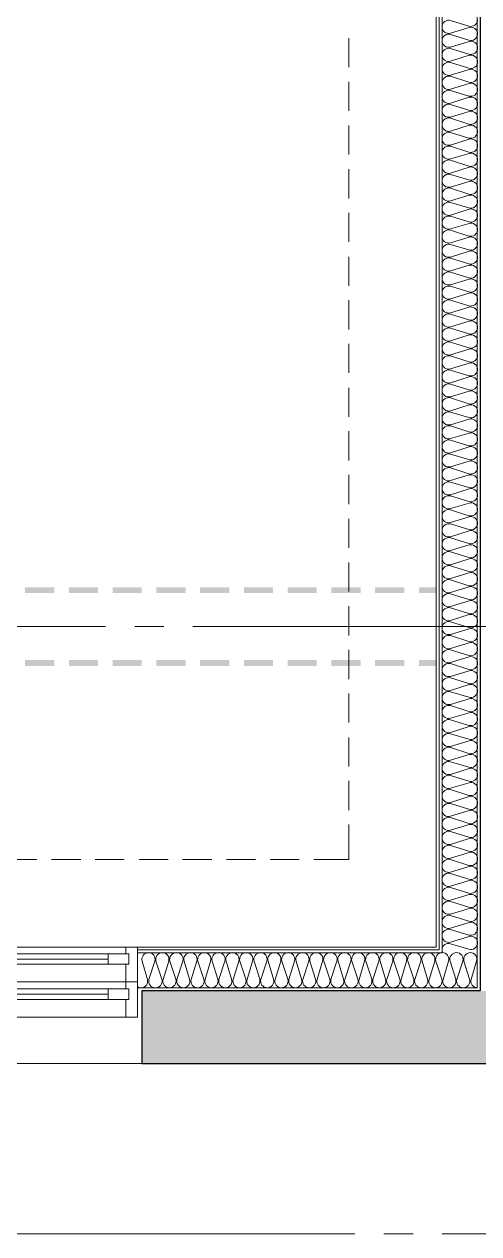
# Model space of a CAD drawing. Header units: millimetres. Extents: x 906 to 41302, y 848 to 28850.
# Drawn here: x 18616 to 20175, y 10452 to 14604 of the extents above; entities that cross this region are included whole.
import ezdxf

# ---------------------------------------------------------------- set-up
doc = ezdxf.new("R2010")
doc.units = ezdxf.units.MM
for name, color, linetype in [('PDF_A-ST-AXIS-CEN', 7, 'Continuous'), ('PDF_X-단위세대$및$주동평면도$A-FIN-INSL', 7, 'Continuous'), ('PDF_X-단위세대$및$주동평면도$A-FIN-INSL-HID', 7, 'Continuous'), ('PDF_X-단위세대$및$주동평면도$A-FLOR-FLIN-TYP', 7, 'Continuous'), ('PDF_X-단위세대$및$주동평면도$A-ST-AXIS-CEN', 7, 'Continuous'), ('PDF_X-단위세대$및$주동평면도$A-ST-AXIS-CEN-SUB', 7, 'Continuous'), ('PDF_X-단위세대$및$주동평면도$A-ST-CONC', 7, 'Continuous'), ('PDF_X-단위세대$및$주동평면도$A-WALL-DRY', 7, 'Continuous'), ('PDF_X-단위세대$및$주동평면도$A-WIN', 7, 'Continuous')]:
    doc.layers.add(name, color=color, linetype=linetype)
doc.layers.add('PDF_X-단위세대$및$주동평면도$A-FIN-INSL-HAT', color=7, linetype='Continuous', true_color=0x666666)
doc.layers.add('PDF_X-단위세대$및$주동평면도$S-ST-CONC-PAT1', color=7, linetype='Continuous', true_color=0xb7b7b7)

msp = doc.modelspace()

# ---------------------------------------------------------------- linework, layer by layer
at = {"layer": 'PDF_A-ST-AXIS-CEN', "lineweight": 5}
for points in [[(17119.6, 10452.1), (19749.6, 10452.1)], [(19849.1, 10452.1), (19949.6, 10452.1)], [(20049.1, 10452.1), (22679, 10452.1)]]:
    msp.add_lwpolyline(points, dxfattribs=at)
at = {"layer": 'PDF_X-단위세대$및$주동평면도$A-FIN-INSL', "lineweight": 5}
msp.add_lwpolyline([(19209.8, 17426.5), (19209.8, 17286.8), (20049.1, 17286.8), (20049.1, 11416.2), (19004.5, 11416.2), (19004.5, 11296.7), (20169.7, 11296.7), (20169.7, 17415.9), (19209.8, 17415.9)], dxfattribs=at)
at = {"layer": 'PDF_X-단위세대$및$주동평면도$A-FIN-INSL-HAT', "lineweight": 9}
for points in [[(20170.8, 14619.3, -0.501614), (20141.2, 14597.6), (20078.3, 14616.8, 0.501614), (20049.1, 14595, 0.501614), (20077.7, 14573.3), (20141.5, 14592.4, -0.501614), (20170.8, 14570.6, -0.501614), (20141.2, 14548.9), (20078.3, 14569.1, 0.501614), (20049.1, 14547.3, 0.501614), (20077.7, 14525.6), (20141.5, 14544.8, -0.501614), (20170.8, 14523, -0.501614), (20141.2, 14501.3), (20078.3, 14520.5, 0.501614), (20049.1, 14498.6, 0.501614), (20077.7, 14477), (20141.5, 14497.2, -0.501614), (20170.8, 14475.4, -0.501614), (20141.2, 14452.6), (20078.3, 14472.8, 0.501614), (20049.1, 14451, 0.501614), (20077.7, 14429.3), (20141.5, 14448.5, -0.501614), (20170.8, 14426.7, -0.501614), (20141.2, 14405), (20078.3, 14425.2, 0.501614), (20049.1, 14403.4, 0.501614), (20077.7, 14380.6), (20141.5, 14400.9, -0.501614), (20170.8, 14379.1, -0.501614), (20141.2, 14357.4), (20078.3, 14376.5, 0.501614), (20049.1, 14354.7, 0.501614), (20077.7, 14333), (20141.5, 14353.2, -0.501614), (20170.8, 14331.4, -0.501614), (20141.2, 14308.7), (20078.3, 14328.9, 0.501614), (20049.1, 14307.1, 0.501614), (20077.7, 14285.4), (20141.5, 14304.6, -0.501614), (20170.8, 14282.7, -0.501614), (20141.2, 14261.1), (20078.3, 14281.3, 0.501614), (20049.1, 14259.5, 0.501614), (20077.7, 14236.7), (20141.5, 14256.9, -0.501614), (20170.8, 14235.1, -0.501614), (20141.2, 14213.4), (20078.3, 14232.6, 0.501614), (20049.1, 14210.8, 0.501614), (20077.7, 14189.1), (20141.5, 14209.3, -0.501614), (20170.8, 14187.5, -0.501614), (20141.2, 14164.7), (20078.3, 14185, 0.501614), (20049.1, 14163.2, 0.501614), (20077.7, 14141.5), (20141.5, 14160.6, -0.501614), (20170.8, 14138.8, -0.501614), (20141.2, 14117.1), (20078.3, 14137.3, 0.501614), (20049.1, 14115.5, 0.501614), (20077.7, 14092.8), (20141.5, 14113, -0.501614), (20170.8, 14091.2, -0.501614), (20141.2, 14069.5), (20078.3, 14088.7, 0.501614), (20049.1, 14066.8, 0.501614), (20077.7, 14045.2), (20141.5, 14064.3, -0.501614), (20170.8, 14042.5, -0.501614), (20141.2, 14020.8), (20078.3, 14041, 0.501614), (20049.1, 14019.2, 0.501614), (20077.7, 13997.5), (20141.5, 14016.7, -0.501614), (20170.8, 13994.9, -0.501614), (20141.2, 13973.2), (20078.3, 13992.3, 0.501614), (20049.1, 13970.5, 0.501614), (20077.7, 13948.8), (20141.5, 13969.1, -0.501614), (20170.8, 13947.3, -0.501614), (20141.2, 13925.6), (20078.3, 13944.7, 0.501614), (20049.1, 13922.9, 0.501614), (20077.7, 13901.2), (20141.5, 13920.4, -0.501614), (20170.8, 13898.6, -0.501614), (20141.2, 13876.9), (20078.3, 13897.1, 0.501614), (20049.1, 13875.3, 0.501614), (20077.7, 13853.6), (20141.5, 13872.8, -0.501614), (20170.8, 13850.9, -0.501614), (20141.2, 13829.3), (20078.3, 13848.4, 0.501614), (20049.1, 13826.6, 0.501614), (20077.7, 13804.9), (20141.5, 13825.1, -0.501614), (20170.8, 13803.3, -0.501614), (20141.2, 13781.6), (20078.3, 13800.8, 0.501614), (20049.1, 13779, 0.501614), (20077.7, 13757.3), (20141.5, 13776.4, -0.501614), (20170.8, 13754.6, -0.501614), (20141.2, 13732.9), (20078.3, 13753.2, 0.501614), (20049.1, 13731.4, 0.501614), (20077.7, 13709.7), (20141.5, 13728.8, -0.501614), (20170.8, 13707, -0.501614), (20141.2, 13685.3), (20078.3, 13704.5, 0.501614), (20049.1, 13682.7, 0.501614), (20077.7, 13661), (20141.5, 13681.2, -0.501614), (20170.8, 13659.4, -0.501614), (20141.2, 13637.7), (20078.3, 13656.9, 0.501614), (20049.1, 13635, 0.501614), (20077.7, 13613.4), (20141.5, 13632.5, -0.501614), (20170.8, 13610.7, -0.501614), (20141.2, 13589), (20078.3, 13609.2, 0.501614), (20049.1, 13587.4, 0.501614), (20077.7, 13564.7), (20141.5, 13584.9, -0.501614), (20170.8, 13563.1, -0.501614), (20141.2, 13541.4), (20078.3, 13560.5, 0.501614), (20049.1, 13538.7, 0.501614), (20077.7, 13517), (20141.5, 13537.3, -0.501614), (20170.8, 13515.5, -0.501614), (20141.2, 13492.7), (20078.3, 13512.9, 0.501614), (20049.1, 13491.1, 0.501614), (20077.7, 13469.4), (20141.5, 13488.6, -0.501614), (20170.8, 13466.8, -0.501614), (20141.2, 13445.1), (20078.3, 13465.3, 0.501614), (20049.1, 13443.5, 0.501614), (20077.7, 13420.7), (20141.5, 13441, -0.501614), (20170.8, 13419.1, -0.501614), (20141.2, 13397.5), (20078.3, 13416.6, 0.501614), (20049.1, 13394.8, 0.501614), (20077.7, 13373.1), (20141.5, 13393.3, -0.501614), (20170.8, 13371.5, -0.501614), (20141.2, 13348.8), (20078.3, 13369, 0.501614), (20049.1, 13347.2, 0.501614), (20077.7, 13325.5), (20141.5, 13344.6, -0.501614), (20170.8, 13322.8, -0.501614), (20141.2, 13301.1), (20078.3, 13321.4, 0.501614), (20049.1, 13299.6, 0.501614), (20077.7, 13276.8), (20141.5, 13297, -0.501614), (20170.8, 13275.2, -0.501614), (20141.2, 13253.5), (20078.3, 13272.7, 0.501614), (20049.1, 13250.9, 0.501614), (20077.7, 13229.2), (20141.5, 13248.3, -0.501614), (20170.8, 13226.5, -0.501614), (20141.2, 13204.8), (20078.3, 13225.1, 0.501614), (20049.1, 13203.2, 0.501614), (20077.7, 13181.5), (20141.5, 13200.7, -0.501614), (20170.8, 13178.9, -0.501614), (20141.2, 13157.2), (20078.3, 13176.4, 0.501614), (20049.1, 13154.6, 0.501614), (20077.7, 13132.9), (20141.5, 13153.1, -0.501614), (20170.8, 13131.3, -0.501614), (20141.2, 13109.6), (20078.3, 13128.7, 0.501614), (20049.1, 13106.9, 0.501614), (20077.7, 13085.2), (20141.5, 13104.4, -0.501614), (20170.8, 13082.6, -0.501614), (20141.2, 13060.9), (20078.3, 13081.1, 0.501614), (20049.1, 13059.3, 0.501614), (20077.7, 13037.6), (20141.5, 13056.8, -0.501614), (20170.8, 13035, -0.501614), (20141.2, 13013.3), (20078.3, 13032.4, 0.501614), (20049.1, 13010.6, 0.501614), (20077.7, 12988.9), (20141.5, 13009.2, -0.501614), (20170.8, 12987.3, -0.501614), (20141.2, 12965.6), (20078.3, 12984.8, 0.501614), (20049.1, 12963, 0.501614), (20077.7, 12941.3), (20141.5, 12960.5, -0.501614), (20170.8, 12938.7, -0.501614), (20141.2, 12917), (20078.3, 12937.2, 0.501614), (20049.1, 12915.4, 0.501614), (20077.7, 12893.7), (20141.5, 12912.8, -0.501614), (20170.8, 12891, -0.501614), (20141.2, 12869.3), (20078.3, 12888.5, 0.501614), (20049.1, 12866.7, 0.501614), (20077.7, 12845), (20141.5, 12865.2, -0.501614), (20170.8, 12843.4, -0.501614), (20141.2, 12821.7), (20078.3, 12840.9, 0.501614), (20049.1, 12819.1, 0.501614), (20077.7, 12797.4), (20141.5, 12816.5, -0.501614), (20170.8, 12794.7, -0.501614), (20141.2, 12773), (20078.3, 12793.3, 0.501614), (20049.1, 12771.4, 0.501614), (20077.7, 12748.7), (20141.5, 12768.9, -0.501614), (20170.8, 12747.1, -0.501614), (20141.2, 12725.4), (20078.3, 12744.6, 0.501614), (20049.1, 12722.8, 0.501614), (20077.7, 12701.1), (20141.5, 12721.3, -0.501614), (20170.8, 12699.5, -0.501614), (20141.2, 12676.7), (20078.3, 12696.9, 0.501614), (20049.1, 12675.1, 0.501614), (20077.7, 12653.4), (20141.5, 12672.6, -0.501614), (20170.8, 12650.8, -0.501614), (20141.2, 12629.1), (20078.3, 12649.3, 0.501614), (20049.1, 12627.5, 0.501614), (20077.7, 12604.8), (20141.5, 12625, -0.501614), (20170.8, 12603.2, -0.501614), (20141.2, 12581.5), (20078.3, 12600.6, 0.501614), (20049.1, 12578.8, 0.501614), (20077.7, 12557.1), (20141.5, 12577.4, -0.501614), (20170.8, 12555.5, -0.501614), (20141.2, 12532.8), (20078.3, 12553, 0.501614), (20049.1, 12531.2, 0.501614), (20077.7, 12509.5), (20141.5, 12528.7, -0.501614), (20170.8, 12506.9, -0.501614), (20141.2, 12485.2), (20078.3, 12505.4, 0.501614), (20049.1, 12483.6, 0.501614), (20077.7, 12460.8), (20141.5, 12481, -0.501614), (20170.8, 12459.2, -0.501614), (20141.2, 12437.5), (20078.3, 12456.7, 0.501614), (20049.1, 12434.9, 0.501614), (20077.7, 12413.2), (20141.5, 12432.4, -0.501614), (20170.8, 12410.6, -0.501614), (20141.2, 12388.9), (20078.3, 12409.1, 0.501614), (20049.1, 12387.3, 0.501614), (20077.7, 12365.6), (20141.5, 12384.7, -0.501614), (20170.8, 12362.9, -0.501614), (20141.2, 12341.2), (20078.3, 12360.4, 0.501614), (20049.1, 12338.6, 0.501614), (20077.7, 12316.9), (20141.5, 12337.1, -0.501614), (20170.8, 12315.3, -0.501614), (20141.2, 12293.6), (20078.3, 12312.8, 0.501614), (20049.1, 12291, 0.501614), (20077.7, 12269.3), (20141.5, 12288.4, -0.501614), (20170.8, 12266.6, -0.501614), (20141.2, 12244.9), (20078.3, 12265.1, 0.501614), (20049.1, 12243.3, 0.501614), (20077.7, 12221.6), (20141.5, 12240.8, -0.501614), (20170.8, 12219, -0.501614), (20141.2, 12197.3), (20078.3, 12216.5, 0.501614), (20049.1, 12194.7, 0.501614), (20077.7, 12173), (20141.5, 12193.2, -0.501614), (20170.8, 12171.4, -0.501614), (20141.2, 12149.7), (20078.3, 12168.8, 0.501614), (20049.1, 12147, 0.501614), (20077.7, 12125.3), (20141.5, 12144.5, -0.501614), (20170.8, 12122.7, -0.501614), (20141.2, 12101), (20078.3, 12121.2, 0.501614), (20049.1, 12099.4, 0.501614), (20077.7, 12077.7), (20141.5, 12096.9, -0.501614), (20170.8, 12075.1, -0.501614), (20141.2, 12053.4), (20078.3, 12072.5, 0.501614), (20049.1, 12050.7, 0.501614), (20077.7, 12029), (20141.5, 12049.2, -0.501614), (20170.8, 12027.4, -0.501614), (20141.2, 12005.7), (20078.3, 12024.9, 0.501614), (20049.1, 12003.1, 0.501614), (20077.7, 11981.4), (20141.5, 12000.6, -0.501614), (20170.8, 11978.8, -0.501614), (20141.2, 11957.1), (20078.3, 11977.3, 0.501614), (20049.1, 11955.5, 0.501614), (20077.7, 11932.7), (20141.5, 11952.9, -0.501614), (20170.8, 11931.1, -0.501614), (20141.2, 11909.4), (20078.3, 11928.6, 0.501614), (20049.1, 11906.8, 0.501614), (20077.7, 11885.1), (20141.5, 11905.3, -0.501614), (20170.8, 11883.5, -0.501614), (20141.2, 11860.7), (20078.3, 11881, 0.501614), (20049.1, 11859.2, 0.501614), (20077.7, 11837.5), (20141.5, 11856.6, -0.501614), (20170.8, 11834.8, -0.501614), (20141.2, 11813.1), (20078.3, 11833.3, 0.501614), (20049.1, 11811.5, 0.501614), (20077.7, 11788.8), (20141.5, 11809, -0.501614), (20170.8, 11787.2, -0.501614), (20141.2, 11765.5), (20078.3, 11784.7, 0.501614), (20049.1, 11762.9, 0.501614), (20077.7, 11741.2), (20141.5, 11761.4, -0.501614), (20170.8, 11739.6, -0.501614), (20141.2, 11716.8), (20078.3, 11737, 0.501614), (20049.1, 11715.2, 0.501614), (20077.7, 11693.5), (20141.5, 11712.7, -0.501614), (20170.8, 11690.9, -0.501614), (20141.2, 11669.2), (20078.3, 11689.4, 0.501614), (20049.1, 11667.6, 0.501614), (20077.7, 11644.8), (20141.5, 11665.1, -0.501614), (20170.8, 11643.3, -0.501614), (20141.2, 11621.6), (20078.3, 11640.7, 0.501614), (20049.1, 11618.9, 0.501614), (20077.7, 11597.2), (20141.5, 11616.4, -0.501614), (20170.8, 11594.6, -0.501614), (20141.2, 11572.9), (20078.3, 11593.1, 0.501614), (20049.1, 11571.3, 0.501614), (20077.7, 11549.6), (20141.5, 11568.8, -0.501614), (20170.8, 11547, -0.501614), (20141.2, 11525.3), (20078.3, 11544.4, 0.501614), (20049.1, 11522.6, 0.501614), (20077.7, 11500.9), (20141.5, 11521.1, -0.501614), (20170.8, 11499.3, -0.501614), (20141.2, 11477.6), (20078.3, 11496.8, 0.501614), (20049.1, 11475, 0.501614), (20077.7, 11453.3), (20141.5, 11472.5, -0.501614), (20170.8, 11450.6, -0.501614), (20141.2, 11428.9), (20077.7, 11448, 0.501614), (20049.1, 11427.4, 0.116929), (20051.5, 11417.1)], [(20170.3, 11296.7, -0.501616), (20148.6, 11325.2), (20167.7, 11388.1, 0.501616), (20145.9, 11417.3, 0.501616), (20124.2, 11387.7), (20143.4, 11325.9, -0.501616), (20121.6, 11296.7, -0.501616), (20099.9, 11325.2), (20120.1, 11388.1, 0.501616), (20098.3, 11417.3, 0.501616), (20076.6, 11387.7), (20095.8, 11325.9, -0.501616), (20074, 11296.7, -0.501616), (20052.3, 11325.2), (20071.4, 11388.1, 0.501616), (20049.6, 11417.3, 0.501616), (20027.9, 11387.7), (20048.1, 11325.9, -0.501616), (20026.3, 11296.7, -0.501616), (20004.6, 11325.2), (20023.8, 11388.1, 0.501616), (20002, 11417.3, 0.501616), (19980.3, 11387.7), (19999.4, 11325.9, -0.501616), (19977.6, 11296.7, -0.501616), (19955.9, 11325.2), (19976.2, 11388.1, 0.501616), (19954.4, 11417.3, 0.501616), (19931.6, 11387.7), (19951.8, 11325.9, -0.501616), (19930, 11296.7, -0.501616), (19908.3, 11325.2), (19927.5, 11388.1, 0.501616), (19905.7, 11417.3, 0.501616), (19884, 11387.7), (19904.2, 11325.9, -0.501616), (19882.4, 11296.7, -0.501616), (19859.6, 11325.2), (19879.9, 11388.1, 0.501616), (19858.1, 11417.3, 0.501616), (19836.4, 11387.7), (19855.5, 11325.9, -0.501616), (19833.7, 11296.7, -0.501616), (19812, 11325.2), (19832.2, 11388.1, 0.501616), (19810.4, 11417.3, 0.501616), (19787.7, 11387.7), (19807.9, 11325.9, -0.501616), (19786.1, 11296.7, -0.501616), (19764.4, 11325.2), (19783.6, 11388.1, 0.501616), (19761.7, 11417.3, 0.501616), (19740, 11387.7), (19760.3, 11325.9, -0.501616), (19738.5, 11296.7, -0.501616), (19715.7, 11325.2), (19735.9, 11388.1, 0.501616), (19714.1, 11417.3, 0.501616), (19692.4, 11387.7), (19711.6, 11325.9, -0.501616), (19689.8, 11296.7, -0.501616), (19668.1, 11325.2), (19688.3, 11388.1, 0.501616), (19666.5, 11417.3, 0.501616), (19643.7, 11387.7), (19664, 11325.9, -0.501616), (19642.2, 11296.7, -0.501616), (19620.5, 11325.2), (19639.6, 11388.1, 0.501616), (19617.8, 11417.3, 0.501616), (19596.1, 11387.7), (19615.3, 11325.9, -0.501616), (19593.5, 11296.7, -0.501616), (19571.8, 11325.2), (19592, 11388.1, 0.501616), (19570.2, 11417.3, 0.501616), (19548.5, 11387.7), (19567.6, 11325.9, -0.501616), (19545.8, 11296.7, -0.501616), (19524.1, 11325.2), (19543.3, 11388.1, 0.501616), (19521.5, 11417.3, 0.501616), (19499.8, 11387.7), (19520, 11325.9, -0.501616), (19498.2, 11296.7, -0.501616), (19476.5, 11325.2), (19495.7, 11388.1, 0.501616), (19473.9, 11417.3, 0.501616), (19452.2, 11387.7), (19471.3, 11325.9, -0.501616), (19449.5, 11296.7, -0.501616), (19427.8, 11325.2), (19448.1, 11388.1, 0.501616), (19426.2, 11417.3, 0.501616), (19404.6, 11387.7), (19423.7, 11325.9, -0.501616), (19401.9, 11296.7, -0.501616), (19380.2, 11325.2), (19399.4, 11388.1, 0.501616), (19377.6, 11417.3, 0.501616), (19355.9, 11387.7), (19376.1, 11325.9, -0.501616), (19354.3, 11296.7, -0.501616), (19332.6, 11325.2), (19351.8, 11388.1, 0.501616), (19329.9, 11417.3, 0.501616), (19308.2, 11387.7), (19327.4, 11325.9, -0.501616), (19305.6, 11296.7, -0.501616), (19283.9, 11325.2), (19304.1, 11388.1, 0.501616), (19282.3, 11417.3, 0.501616), (19260.6, 11387.7), (19279.8, 11325.9, -0.501616), (19258, 11296.7, -0.501616), (19236.3, 11325.2), (19255.4, 11388.1, 0.501616), (19233.6, 11417.3, 0.501616), (19211.9, 11387.7), (19232.2, 11325.9, -0.501616), (19210.4, 11296.7, -0.501616), (19188.7, 11325.2), (19207.8, 11388.1, 0.501616), (19186, 11417.3, 0.501616), (19164.3, 11387.7), (19183.5, 11325.9, -0.501616), (19161.7, 11296.7, -0.501616), (19140, 11325.2), (19160.2, 11388.1, 0.501616), (19138.4, 11417.3, 0.501616), (19115.6, 11387.7), (19135.8, 11325.9, -0.501616), (19114, 11296.7, -0.501616), (19092.3, 11325.2), (19111.5, 11388.1, 0.501616), (19089.7, 11417.3, 0.501616), (19068, 11387.7), (19088.2, 11325.9, -0.501616), (19066.4, 11296.7, -0.501616), (19043.7, 11325.2), (19063.9, 11388.1, 0.501616), (19042.1, 11417.3, 0.501616), (19020.4, 11387.7), (19038.4, 11325.2, -0.501616), (19017.7, 11296.7, -0.157212), (19004.4, 11300.9)]]:
    msp.add_lwpolyline(points, format="xyb", dxfattribs=at)
msp.add_lwpolyline([(20169.7, 11296.7), (20169.7, 11296.7)], dxfattribs=at)
at = {"layer": 'PDF_X-단위세대$및$주동평면도$A-FIN-INSL-HID', "lineweight": 5}
for points in [[(19729.5, 14556.3), (19729.5, 14456.8)], [(19729.5, 14406), (19729.5, 14306.6)], [(19729.5, 14256.8), (19729.5, 14156.3)], [(19729.5, 14106.5), (19729.5, 14006)], [(19729.5, 13956.3), (19729.5, 13856.8)], [(19729.5, 13806), (19729.5, 13706.5)], [(19729.5, 13656.7), (19729.5, 13556.2)], [(19729.5, 13506.5), (19729.5, 13407)], [(19729.5, 13356.2), (19729.5, 13256.7)], [(19729.5, 13206.9), (19729.5, 13106.4)], [(19729.5, 13056.7), (19729.5, 12956.1)], [(19729.5, 12906.4), (19729.5, 12806.9)], [(19729.5, 12756.1), (19729.5, 12656.6)], [(19729.5, 12606.9), (19729.5, 12506.3)], [(19729.5, 12456.6), (19729.5, 12356)], [(19729.5, 12306.3), (19729.5, 12206.8)], [(19729.5, 12156), (19729.5, 12056.5)], [(19729.5, 12006.8), (19729.5, 11906.3)], [(19729.5, 11856.5), (19729.5, 11736.9), (19609.9, 11736.9)], [(18659.5, 11736.9), (18558.9, 11736.9)], [(18809.8, 11736.9), (18709.2, 11736.9)], [(18959, 11736.9), (18859.5, 11736.9)], [(19109.3, 11736.9), (19009.8, 11736.9)], [(19259.6, 11736.9), (19159, 11736.9)], [(19409.8, 11736.9), (19309.3, 11736.9)], [(19559.1, 11736.9), (19459.6, 11736.9)]]:
    msp.add_lwpolyline(points, dxfattribs=at)
at = {"layer": 'PDF_X-단위세대$및$주동평면도$A-FLOR-FLIN-TYP', "lineweight": 5}
msp.add_lwpolyline([(19019.3, 11036.3), (16919.6, 11036.3)], dxfattribs=at)
at = {"layer": 'PDF_X-단위세대$및$주동평면도$A-ST-AXIS-CEN', "lineweight": 5}
for points in [[(16110, 12537), (18894.4, 12537)], [(18995, 12537), (19094.5, 12537)], [(19193.9, 12537), (21179.4, 12537)], [(16110, 11036.3), (18894.4, 11036.3)], [(18995, 11036.3), (19094.5, 11036.3)], [(19193.9, 11036.3), (21179.4, 11036.3)]]:
    msp.add_lwpolyline(points, dxfattribs=at)
at = {"layer": 'PDF_X-단위세대$및$주동평면도$A-ST-AXIS-CEN-SUB', "transparency": 33554559}
for points in [[(18719.8, 12671.4), (18719.8, 12651.3), (18619.3, 12671.4)], [(18719.8, 12651.3), (18619.3, 12671.4), (18619.3, 12651.3)], [(18869, 12671.4), (18869, 12651.3), (18769.6, 12671.4)], [(18869, 12651.3), (18769.6, 12671.4), (18769.6, 12651.3)], [(19019.3, 12671.4), (19019.3, 12651.3), (18919.8, 12671.4)], [(19019.3, 12651.3), (18919.8, 12671.4), (18919.8, 12651.3)], [(19169.6, 12671.4), (19169.6, 12651.3), (19069.1, 12671.4)], [(19169.6, 12651.3), (19069.1, 12671.4), (19069.1, 12651.3)], [(19319.9, 12671.4), (19319.9, 12651.3), (19219.3, 12671.4)], [(19319.9, 12651.3), (19219.3, 12671.4), (19219.3, 12651.3)], [(19469.1, 12671.4), (19469.1, 12651.3), (19369.6, 12671.4)], [(19469.1, 12651.3), (19369.6, 12671.4), (19369.6, 12651.3)], [(19619.4, 12671.4), (19619.4, 12651.3), (19519.9, 12671.4)], [(19619.4, 12651.3), (19519.9, 12671.4), (19519.9, 12651.3)], [(19769.7, 12671.4), (19769.7, 12651.3), (19669.1, 12671.4)], [(19769.7, 12651.3), (19669.1, 12671.4), (19669.1, 12651.3)], [(19920, 12671.4), (19920, 12651.3), (19819.4, 12671.4)], [(19920, 12651.3), (19819.4, 12671.4), (19819.4, 12651.3)], [(20029, 12671.4), (20029, 12651.3), (19969.7, 12671.4)], [(20029, 12651.3), (19969.7, 12671.4), (19969.7, 12651.3)], [(18719.8, 12421.7), (18719.8, 12401.6), (18619.3, 12421.7)], [(18719.8, 12401.6), (18619.3, 12421.7), (18619.3, 12401.6)], [(18869, 12421.7), (18869, 12401.6), (18769.6, 12421.7)], [(18869, 12401.6), (18769.6, 12421.7), (18769.6, 12401.6)], [(19019.3, 12421.7), (19019.3, 12401.6), (18919.8, 12421.7)], [(19019.3, 12401.6), (18919.8, 12421.7), (18919.8, 12401.6)], [(19169.6, 12421.7), (19169.6, 12401.6), (19069.1, 12421.7)], [(19169.6, 12401.6), (19069.1, 12421.7), (19069.1, 12401.6)], [(19319.9, 12421.7), (19319.9, 12401.6), (19219.3, 12421.7)], [(19319.9, 12401.6), (19219.3, 12421.7), (19219.3, 12401.6)], [(19469.1, 12421.7), (19469.1, 12401.6), (19369.6, 12421.7)], [(19469.1, 12401.6), (19369.6, 12421.7), (19369.6, 12401.6)], [(19619.4, 12421.7), (19619.4, 12401.6), (19519.9, 12421.7)], [(19619.4, 12401.6), (19519.9, 12421.7), (19519.9, 12401.6)], [(19769.7, 12421.7), (19769.7, 12401.6), (19669.1, 12421.7)], [(19769.7, 12401.6), (19669.1, 12421.7), (19669.1, 12401.6)], [(19920, 12421.7), (19920, 12401.6), (19819.4, 12421.7)], [(19920, 12401.6), (19819.4, 12421.7), (19819.4, 12401.6)], [(20029, 12421.7), (20029, 12401.6), (19969.7, 12421.7)], [(20029, 12401.6), (19969.7, 12421.7), (19969.7, 12401.6)]]:
    msp.add_solid(points, dxfattribs=at)
at = {"layer": 'PDF_X-단위세대$및$주동평면도$A-ST-CONC', "lineweight": 25}
msp.add_lwpolyline([(19189.7, 17426.5), (20179.3, 17426.5), (20179.3, 11286.1), (19019.3, 11286.1), (19019.3, 11036.3), (20479.8, 11036.3), (20479.8, 19226.8), (19699.8, 19226.8), (19699.8, 18975.9), (20179.3, 18975.9), (20179.3, 17556.7), (19189.7, 17556.7)], close=True, dxfattribs=at)
at = {"layer": 'PDF_X-단위세대$및$주동평면도$A-WALL-DRY', "lineweight": 13}
for points in [[(19004.5, 11426.8), (20039.6, 11426.8), (20039.6, 17276.2), (19199.2, 17276.2), (19199.2, 17426.5)], [(19004.5, 11436.4), (20029, 11436.4), (20029, 17266.7), (19189.7, 17266.7), (19189.7, 17426.5)]]:
    msp.add_lwpolyline(points, dxfattribs=at)
at = {"layer": 'PDF_X-단위세대$및$주동평면도$A-WIN', "lineweight": 5}
for points in [[(16974.6, 11436.4), (18964.3, 11436.4)], [(18004.4, 11413.1), (18904, 11413.1)], [(18004.4, 11395.1), (18904, 11395.1)], [(18004.4, 11377.1), (18904, 11377.1)], [(16974.6, 11316.8), (18964.3, 11316.8)], [(18004.4, 11292.4), (18904, 11292.4)], [(18004.4, 11274.4), (18904, 11274.4)], [(18004.4, 11256.4), (18904, 11256.4)]]:
    msp.add_lwpolyline(points, dxfattribs=at)
at = {"layer": 'PDF_X-단위세대$및$주동평면도$A-WIN', "lineweight": 9}
for points in [[(18964.3, 11377.1), (18964.3, 11316.8), (19004.5, 11316.8), (19004.5, 11436.4), (18964.3, 11436.4), (18964.3, 11413.1)], [(18964.3, 11256.4), (18964.3, 11196.1), (19004.5, 11196.1), (19004.5, 11316.8), (18964.3, 11316.8), (18964.3, 11292.4)]]:
    msp.add_lwpolyline(points, dxfattribs=at)
for points in [[(18974.9, 11377.1), (18904, 11377.1), (18904, 11413.1), (18974.9, 11413.1)], [(18974.9, 11256.4), (18904, 11256.4), (18904, 11292.4), (18974.9, 11292.4)]]:
    msp.add_lwpolyline(points, close=True, dxfattribs=at)
at = {"layer": 'PDF_X-단위세대$및$주동평면도$A-WIN', "lineweight": 5}
msp.add_lwpolyline([(18964.3, 11196.1), (16974.6, 11196.1)], close=True, dxfattribs=at)
at = {"layer": 'PDF_X-단위세대$및$주동평면도$S-ST-CONC-PAT1', "transparency": 33554559}
for points in [[(19019.3, 11286.1), (20479.8, 11286.1), (19019.3, 11036.3)], [(20479.8, 11286.1), (19019.3, 11036.3), (20479.8, 11036.3)]]:
    msp.add_solid(points, dxfattribs=at)

doc.saveas('drawing.dxf')
